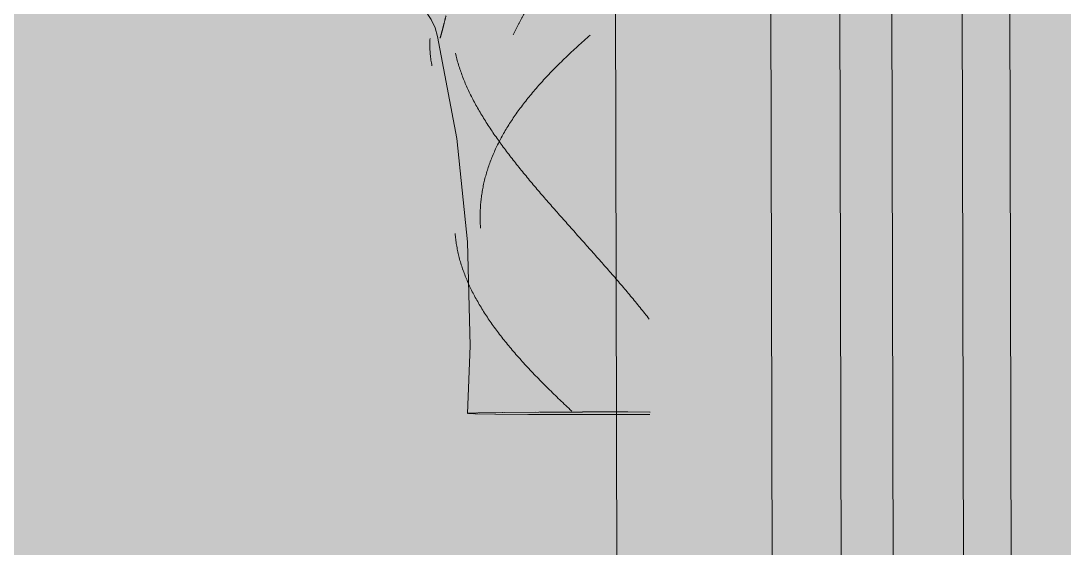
# Model space of a CAD drawing. Header units: inches. Extents: x 30764 to 92544, y -36095 to 66.
# Drawn here: x 30764.26317 to 30764.27245, y -165.00456 to -164.99986 of the extents above; entities that cross this region are included whole.
import ezdxf

# ---------------------------------------------------------------- set-up
doc = ezdxf.new("R2010")
doc.units = ezdxf.units.IN
doc.header["$MEASUREMENT"] = 0
for name, color, linetype, lineweight in [('A-GLAZ-CURT', 52, 'Continuous', 9), ('A-GLAZ-CWMG', 51, 'Continuous', 9), ('Q-SPCQ', 91, 'Continuous', 9)]:
    doc.layers.add(name, color=color, linetype=linetype, lineweight=lineweight)

# ---------------------------------------------------------------- blocks, each defined once
blk = doc.blocks.new('FP_3-Entrance - Clinic')
at = {"layer": 'Q-SPCQ'}
for p, q in [((30764.2668071, -165.0000339), (30764.2668066, -165.0000467)), ((30764.2668078, -165.0000212), (30764.2668071, -165.0000339)), ((30764.2668063, -165.0000595), (30764.2668062, -165.0000723)), ((30764.2668062, -165.0000723), (30764.2668062, -165.0000851)), ((30764.2668062, -165.0000851), (30764.2668065, -165.0000979)), ((30764.2668066, -165.0000467), (30764.2668063, -165.0000595)), ((30764.2668065, -165.0000979), (30764.2668069, -165.0001107)), ((30764.2668069, -165.0001107), (30764.2668074, -165.0001235)), ((30764.2668074, -165.0001235), (30764.2668082, -165.0001363)), ((30764.2668082, -165.0001363), (30764.2668091, -165.0001491)), ((30764.2668091, -165.0001491), (30764.2668102, -165.0001619)), ((30764.2668102, -165.0001619), (30764.2668115, -165.0001747)), ((30764.2668115, -165.0001747), (30764.2668129, -165.0001876)), ((30764.2668129, -165.0001876), (30764.2668145, -165.0002004)), ((30764.2668145, -165.0002004), (30764.2668163, -165.0002132)), ((30764.2668163, -165.0002132), (30764.2668182, -165.000226)), ((30764.2668182, -165.000226), (30764.2668204, -165.0002388)), ((30764.2668204, -165.0002388), (30764.2668226, -165.0002516)), ((30764.2668226, -165.0002516), (30764.2668251, -165.0002645)), ((30764.267032, -165.001757), (30764.267033, -165.0017696)), ((30764.267033, -165.0017696), (30764.2670341, -165.0017822)), ((30764.2670341, -165.0017822), (30764.2670354, -165.0017948)), ((30764.2670354, -165.0017948), (30764.2670368, -165.0018074)), ((30764.2670368, -165.0018074), (30764.2670384, -165.00182)), ((30764.2670384, -165.00182), (30764.2670401, -165.0018326)), ((30764.2670401, -165.0018326), (30764.2670419, -165.0018452)), ((30764.2670419, -165.0018452), (30764.2670439, -165.0018578)), ((30764.2670439, -165.0018578), (30764.267046, -165.0018704)), ((30764.267046, -165.0018704), (30764.2670482, -165.0018831)), ((30764.2670482, -165.0018831), (30764.2670506, -165.0018957)), ((30764.2670506, -165.0018957), (30764.2670531, -165.0019083)), ((30764.2670531, -165.0019083), (30764.2670558, -165.0019209)), ((30764.2670558, -165.0019209), (30764.2670586, -165.0019335)), ((30764.2670586, -165.0019335), (30764.2670615, -165.0019461)), ((30764.2670615, -165.0019461), (30764.2670646, -165.0019587)), ((30764.2670646, -165.0019587), (30764.2670678, -165.0019713)), ((30764.2670678, -165.0019713), (30764.2670712, -165.001984)), ((30764.2670712, -165.001984), (30764.2670746, -165.0019966)), ((30764.2670746, -165.0019966), (30764.2670782, -165.0020092)), ((30764.2670782, -165.0020092), (30764.267082, -165.0020218)), ((30764.267082, -165.0020218), (30764.2670859, -165.0020345)), ((30764.2670859, -165.0020345), (30764.2670899, -165.0020471)), ((30764.2670899, -165.0020471), (30764.267094, -165.0020597)), ((30764.267094, -165.0020597), (30764.2670983, -165.0020723)), ((30764.2670983, -165.0020723), (30764.2671027, -165.002085)), ((30764.2671027, -165.002085), (30764.2671073, -165.0020976)), ((30764.2671073, -165.0020976), (30764.2671119, -165.0021102)), ((30764.2671119, -165.0021102), (30764.2671167, -165.0021229)), ((30764.2671167, -165.0021229), (30764.2671217, -165.0021355)), ((30764.2671217, -165.0021355), (30764.2671267, -165.0021481)), ((30764.2671267, -165.0021481), (30764.2671319, -165.0021608)), ((30764.2671319, -165.0021608), (30764.2671372, -165.0021734)), ((30764.2671372, -165.0021734), (30764.2671427, -165.0021861)), ((30764.2671427, -165.0021861), (30764.2671483, -165.0021987)), ((30764.2671483, -165.0021987), (30764.2671539, -165.0022113)), ((30764.2671539, -165.0022113), (30764.2671598, -165.002224)), ((30764.2671598, -165.002224), (30764.2671657, -165.0022366)), ((30764.2671657, -165.0022366), (30764.2671718, -165.0022493)), ((30764.2671718, -165.0022493), (30764.267178, -165.0022619)), ((30764.267178, -165.0022619), (30764.2671843, -165.0022746)), ((30764.2671843, -165.0022746), (30764.2671907, -165.0022872)), ((30764.2671907, -165.0022872), (30764.2671973, -165.0022999)), ((30764.2671973, -165.0022999), (30764.267204, -165.0023125)), ((30764.267204, -165.0023125), (30764.2672108, -165.0023252)), ((30764.2672108, -165.0023252), (30764.2672177, -165.0023379)), ((30764.2672177, -165.0023379), (30764.2672247, -165.0023505)), ((30764.2672247, -165.0023505), (30764.2672319, -165.0023632)), ((30764.2672319, -165.0023632), (30764.2672392, -165.0023758)), ((30764.2672392, -165.0023758), (30764.2672465, -165.0023885)), ((30764.2672465, -165.0023885), (30764.2672541, -165.0024012)), ((30764.2672541, -165.0024012), (30764.2672617, -165.0024138)), ((30764.2672617, -165.0024138), (30764.2672694, -165.0024265)), ((30764.2672694, -165.0024265), (30764.2672773, -165.0024392)), ((30764.2672773, -165.0024392), (30764.2672852, -165.0024518)), ((30764.2672852, -165.0024518), (30764.2672933, -165.0024645)), ((30764.2672933, -165.0024645), (30764.2673015, -165.0024772)), ((30764.2673015, -165.0024772), (30764.2673098, -165.0024898)), ((30764.2673098, -165.0024898), (30764.2673182, -165.0025025)), ((30764.2673182, -165.0025025), (30764.2673267, -165.0025152)), ((30764.2673267, -165.0025152), (30764.2673354, -165.0025279)), ((30764.2673354, -165.0025279), (30764.2673441, -165.0025405)), ((30764.2673441, -165.0025405), (30764.2673529, -165.0025532)), ((30764.2673529, -165.0025532), (30764.2673619, -165.0025659)), ((30764.2673619, -165.0025659), (30764.2673709, -165.0025786)), ((30764.2673709, -165.0025786), (30764.2673801, -165.0025912)), ((30764.2673801, -165.0025912), (30764.2673894, -165.0026039)), ((30764.2673894, -165.0026039), (30764.2673987, -165.0026166)), ((30764.2673987, -165.0026166), (30764.2674082, -165.0026293)), ((30764.2674082, -165.0026293), (30764.2674178, -165.002642)), ((30764.2674178, -165.002642), (30764.2674274, -165.0026547)), ((30764.2674274, -165.0026547), (30764.2674372, -165.0026674)), ((30764.2674372, -165.0026674), (30764.2674471, -165.00268)), ((30764.2674471, -165.00268), (30764.267457, -165.0026927)), ((30764.267457, -165.0026927), (30764.2674671, -165.0027054)), ((30764.2674671, -165.0027054), (30764.2674773, -165.0027181)), ((30764.2674773, -165.0027181), (30764.2674875, -165.0027308)), ((30764.2674875, -165.0027308), (30764.2674979, -165.0027435)), ((30764.2674979, -165.0027435), (30764.2675083, -165.0027562)), ((30764.2675083, -165.0027562), (30764.2675189, -165.0027689)), ((30764.2675189, -165.0027689), (30764.2675295, -165.0027816)), ((30764.2675295, -165.0027816), (30764.2675402, -165.0027943)), ((30764.2675402, -165.0027943), (30764.267551, -165.002807)), ((30764.267551, -165.002807), (30764.2675619, -165.0028197)), ((30764.2675619, -165.0028197), (30764.2675729, -165.0028324)), ((30764.2675729, -165.0028324), (30764.267584, -165.0028451)), ((30764.267584, -165.0028451), (30764.2675952, -165.0028578)), ((30764.2675952, -165.0028578), (30764.2676064, -165.0028705)), ((30764.2676064, -165.0028705), (30764.2676178, -165.0028832)), ((30764.2676178, -165.0028832), (30764.2676292, -165.0028959)), ((30764.2676292, -165.0028959), (30764.2676407, -165.0029086)), ((30764.2676407, -165.0029086), (30764.2676523, -165.0029213)), ((30764.2676523, -165.0029213), (30764.2676639, -165.002934)), ((30764.2676639, -165.002934), (30764.2676757, -165.0029467)), ((30764.2676757, -165.0029467), (30764.2676875, -165.0029595)), ((30764.2676875, -165.0029595), (30764.2676994, -165.0029722)), ((30764.2676994, -165.0029722), (30764.2677114, -165.0029849)), ((30764.2677114, -165.0029849), (30764.2677234, -165.0029976)), ((30764.2677234, -165.0029976), (30764.2677356, -165.0030103))]:
    blk.add_line(p, q, dxfattribs=at)
blk.add_polyline3d([(30764.2668755, -165.0000023, 0), (30764.2670452, -165.0009113, 0), (30764.2671423, -165.0018308, 0), (30764.2671663, -165.0027551, 0), (30764.2671424, -165.0033575, 0)], dxfattribs=at)
blk = doc.blocks.new('FP_4-Entrance - Clinic')
at = {"layer": 'Q-SPCQ'}
for p, q in [((30764.2677356, -165.0030103), (30764.2677476, -165.0030229)), ((30764.2677476, -165.0030229), (30764.2677598, -165.0030354)), ((30764.2677598, -165.0030354), (30764.2677719, -165.003048)), ((30764.2677719, -165.003048), (30764.2677842, -165.0030606)), ((30764.2677842, -165.0030606), (30764.2677965, -165.0030731)), ((30764.2677965, -165.0030731), (30764.2678089, -165.0030857)), ((30764.2678089, -165.0030857), (30764.2678214, -165.0030983)), ((30764.2678214, -165.0030983), (30764.2678339, -165.0031108)), ((30764.2678339, -165.0031108), (30764.2678465, -165.0031234)), ((30764.2678465, -165.0031234), (30764.2678592, -165.003136)), ((30764.2678592, -165.003136), (30764.2678719, -165.0031485)), ((30764.2678719, -165.0031485), (30764.2678847, -165.0031611)), ((30764.2678847, -165.0031611), (30764.2678975, -165.0031737)), ((30764.2678975, -165.0031737), (30764.2679104, -165.0031862)), ((30764.2679104, -165.0031862), (30764.2679234, -165.0031988)), ((30764.2679234, -165.0031988), (30764.2679364, -165.0032114)), ((30764.2679364, -165.0032114), (30764.2679495, -165.003224)), ((30764.2679495, -165.003224), (30764.2679626, -165.0032365)), ((30764.2679626, -165.0032365), (30764.2679758, -165.0032491)), ((30764.2679758, -165.0032491), (30764.267989, -165.0032617)), ((30764.267989, -165.0032617), (30764.2680023, -165.0032742)), ((30764.2680023, -165.0032742), (30764.2680156, -165.0032868)), ((30764.2680156, -165.0032868), (30764.268029, -165.0032994)), ((30764.268029, -165.0032994), (30764.2680424, -165.003312)), ((30764.2680424, -165.003312), (30764.2680559, -165.0033246)), ((30764.2680559, -165.0033246), (30764.2680694, -165.0033371))]:
    blk.add_line(p, q, dxfattribs=at)
blk = doc.blocks.new('FP_5-Entrance - Clinic')
at = {"layer": 'Q-SPCQ'}
for p, q in [((30764.268191, -165.0000285), (30764.268177, -165.000041)), ((30764.2682051, -165.000016), (30764.268191, -165.0000285)), ((30764.2682192, -165.0000036), (30764.2682051, -165.000016)), ((30764.2682334, -164.9999911), (30764.2682192, -165.0000036)), ((30764.2680811, -165.0001282), (30764.2680677, -165.0001407)), ((30764.2680945, -165.0001158), (30764.2680811, -165.0001282)), ((30764.2681081, -165.0001033), (30764.2680945, -165.0001158)), ((30764.2681217, -165.0000908), (30764.2681081, -165.0001033)), ((30764.2681354, -165.0000784), (30764.2681217, -165.0000908)), ((30764.2681492, -165.0000659), (30764.2681354, -165.0000784)), ((30764.268163, -165.0000534), (30764.2681492, -165.0000659)), ((30764.268177, -165.000041), (30764.268163, -165.0000534)), ((30764.2670346, -165.0001518), (30764.2670375, -165.0001646)), ((30764.2670375, -165.0001646), (30764.2670404, -165.0001774)), ((30764.2670404, -165.0001774), (30764.2670436, -165.0001903)), ((30764.2670436, -165.0001903), (30764.2670468, -165.0002031)), ((30764.2670468, -165.0002031), (30764.2670502, -165.0002159)), ((30764.2670502, -165.0002159), (30764.2670537, -165.0002287)), ((30764.2679892, -165.0002156), (30764.2679764, -165.000228)), ((30764.2680021, -165.0002031), (30764.2679892, -165.0002156)), ((30764.268015, -165.0001906), (30764.2680021, -165.0002031)), ((30764.268028, -165.0001781), (30764.268015, -165.0001906)), ((30764.2680412, -165.0001657), (30764.268028, -165.0001781)), ((30764.2680544, -165.0001532), (30764.2680412, -165.0001657)), ((30764.2680677, -165.0001407), (30764.2680544, -165.0001532)), ((30764.2670537, -165.0002287), (30764.2670574, -165.0002416)), ((30764.2670574, -165.0002416), (30764.2670611, -165.0002544)), ((30764.2670611, -165.0002544), (30764.2670651, -165.0002672)), ((30764.2670651, -165.0002672), (30764.2670691, -165.00028)), ((30764.2670691, -165.00028), (30764.2670733, -165.0002929)), ((30764.2670733, -165.0002929), (30764.2670776, -165.0003057)), ((30764.2670776, -165.0003057), (30764.267082, -165.0003185)), ((30764.2679018, -165.000303), (30764.2678897, -165.0003155)), ((30764.267914, -165.0002905), (30764.2679018, -165.000303)), ((30764.2679263, -165.000278), (30764.267914, -165.0002905)), ((30764.2679387, -165.0002655), (30764.2679263, -165.000278)), ((30764.2679512, -165.000253), (30764.2679387, -165.0002655)), ((30764.2679638, -165.0002405), (30764.2679512, -165.000253)), ((30764.2679764, -165.000228), (30764.2679638, -165.0002405)), ((30764.267082, -165.0003185), (30764.2670866, -165.0003314)), ((30764.2670866, -165.0003314), (30764.2670912, -165.0003442)), ((30764.2670912, -165.0003442), (30764.2670961, -165.0003571)), ((30764.2670961, -165.0003571), (30764.267101, -165.0003699)), ((30764.267101, -165.0003699), (30764.267106, -165.0003827)), ((30764.267106, -165.0003827), (30764.2671112, -165.0003956)), ((30764.2671112, -165.0003956), (30764.2671165, -165.0004084)), ((30764.2678077, -165.0004029), (30764.2677963, -165.0004154)), ((30764.2678191, -165.0003904), (30764.2678077, -165.0004029)), ((30764.2678306, -165.0003779), (30764.2678191, -165.0003904)), ((30764.2678422, -165.0003654), (30764.2678306, -165.0003779)), ((30764.2678539, -165.0003529), (30764.2678422, -165.0003654)), ((30764.2678657, -165.0003404), (30764.2678539, -165.0003529)), ((30764.2678776, -165.0003279), (30764.2678657, -165.0003404)), ((30764.2678897, -165.0003155), (30764.2678776, -165.0003279)), ((30764.2671165, -165.0004084), (30764.2671219, -165.0004213)), ((30764.2671219, -165.0004213), (30764.2671274, -165.0004341)), ((30764.2671274, -165.0004341), (30764.2671331, -165.000447)), ((30764.2671331, -165.000447), (30764.2671388, -165.0004598)), ((30764.2671388, -165.0004598), (30764.2671447, -165.0004727)), ((30764.2671447, -165.0004727), (30764.2671507, -165.0004855)), ((30764.2671507, -165.0004855), (30764.2671568, -165.0004984)), ((30764.2671568, -165.0004984), (30764.267163, -165.0005112)), ((30764.2677307, -165.0004904), (30764.2677201, -165.000503)), ((30764.2677414, -165.0004779), (30764.2677307, -165.0004904)), ((30764.2677522, -165.0004654), (30764.2677414, -165.0004779)), ((30764.2677631, -165.0004529), (30764.2677522, -165.0004654)), ((30764.267774, -165.0004404), (30764.2677631, -165.0004529)), ((30764.2677851, -165.0004279), (30764.267774, -165.0004404)), ((30764.2677963, -165.0004154), (30764.2677851, -165.0004279)), ((30764.267163, -165.0005112), (30764.2671693, -165.0005241)), ((30764.2671693, -165.0005241), (30764.2671757, -165.0005369)), ((30764.2671757, -165.0005369), (30764.2671823, -165.0005498)), ((30764.2671823, -165.0005498), (30764.2671889, -165.0005626)), ((30764.2671889, -165.0005626), (30764.2671957, -165.0005755)), ((30764.2671957, -165.0005755), (30764.2672025, -165.0005884)), ((30764.2672025, -165.0005884), (30764.2672095, -165.0006012)), ((30764.2676492, -165.0005906), (30764.2676396, -165.0006031)), ((30764.267659, -165.000578), (30764.2676492, -165.0005906)), ((30764.2676689, -165.0005655), (30764.267659, -165.000578)), ((30764.267679, -165.000553), (30764.2676689, -165.0005655)), ((30764.2676891, -165.0005405), (30764.267679, -165.000553)), ((30764.2676993, -165.000528), (30764.2676891, -165.0005405)), ((30764.2677097, -165.0005155), (30764.2676993, -165.000528)), ((30764.2677201, -165.000503), (30764.2677097, -165.0005155)), ((30764.2672095, -165.0006012), (30764.2672165, -165.0006141)), ((30764.2672165, -165.0006141), (30764.2672237, -165.0006269)), ((30764.2672237, -165.0006269), (30764.2672309, -165.0006398)), ((30764.2672309, -165.0006398), (30764.2672383, -165.0006527)), ((30764.2672383, -165.0006527), (30764.2672457, -165.0006655)), ((30764.2672457, -165.0006655), (30764.2672533, -165.0006784)), ((30764.2672533, -165.0006784), (30764.2672609, -165.0006913)), ((30764.2675839, -165.0006782), (30764.267575, -165.0006908)), ((30764.2675929, -165.0006657), (30764.2675839, -165.0006782)), ((30764.267602, -165.0006532), (30764.2675929, -165.0006657)), ((30764.2676112, -165.0006407), (30764.267602, -165.0006532)), ((30764.2676205, -165.0006281), (30764.2676112, -165.0006407)), ((30764.26763, -165.0006156), (30764.2676205, -165.0006281)), ((30764.2676396, -165.0006031), (30764.26763, -165.0006156)), ((30764.2672609, -165.0006913), (30764.2672686, -165.0007041)), ((30764.2672686, -165.0007041), (30764.2672764, -165.000717)), ((30764.2672764, -165.000717), (30764.2672844, -165.0007299)), ((30764.2672844, -165.0007299), (30764.2672924, -165.0007427)), ((30764.2672924, -165.0007427), (30764.2673005, -165.0007556)), ((30764.2673005, -165.0007556), (30764.2673086, -165.0007685)), ((30764.2673086, -165.0007685), (30764.2673169, -165.0007814)), ((30764.2675161, -165.0007785), (30764.2675082, -165.0007911)), ((30764.2675241, -165.000766), (30764.2675161, -165.0007785)), ((30764.2675323, -165.0007534), (30764.2675241, -165.000766)), ((30764.2675406, -165.0007409), (30764.2675323, -165.0007534)), ((30764.267549, -165.0007284), (30764.2675406, -165.0007409)), ((30764.2675576, -165.0007158), (30764.267549, -165.0007284)), ((30764.2675662, -165.0007033), (30764.2675576, -165.0007158)), ((30764.267575, -165.0006908), (30764.2675662, -165.0007033)), ((30764.2673169, -165.0007814), (30764.2673252, -165.0007942)), ((30764.2673252, -165.0007942), (30764.2673337, -165.0008071)), ((30764.2673337, -165.0008071), (30764.2673422, -165.00082)), ((30764.2673422, -165.00082), (30764.2673508, -165.0008328)), ((30764.2673508, -165.0008328), (30764.2673595, -165.0008457)), ((30764.2673595, -165.0008457), (30764.2673682, -165.0008586)), ((30764.2673682, -165.0008586), (30764.2673771, -165.0008715)), ((30764.2673771, -165.0008715), (30764.267386, -165.0008843)), ((30764.267463, -165.0008664), (30764.2674559, -165.0008789)), ((30764.2674702, -165.0008538), (30764.267463, -165.0008664)), ((30764.2674776, -165.0008413), (30764.2674702, -165.0008538)), ((30764.2674851, -165.0008287), (30764.2674776, -165.0008413)), ((30764.2674926, -165.0008162), (30764.2674851, -165.0008287)), ((30764.2675003, -165.0008036), (30764.2674926, -165.0008162)), ((30764.2675082, -165.0007911), (30764.2675003, -165.0008036)), ((30764.267386, -165.0008843), (30764.267395, -165.0008972)), ((30764.267395, -165.0008972), (30764.267404, -165.0009101)), ((30764.267404, -165.0009101), (30764.2674132, -165.000923)), ((30764.2674159, -165.0009543), (30764.2674096, -165.0009668)), ((30764.2674132, -165.000923), (30764.2674224, -165.0009359)), ((30764.2674223, -165.0009417), (30764.2674159, -165.0009543)), ((30764.2674287, -165.0009291), (30764.2674223, -165.0009417)), ((30764.2674224, -165.0009359), (30764.2674317, -165.0009487)), ((30764.2674354, -165.0009166), (30764.2674287, -165.0009291)), ((30764.2674317, -165.0009487), (30764.267441, -165.0009616)), ((30764.2674421, -165.000904), (30764.2674354, -165.0009166)), ((30764.267441, -165.0009616), (30764.2674504, -165.0009745)), ((30764.267449, -165.0008915), (30764.2674421, -165.000904)), ((30764.2674559, -165.0008789), (30764.267449, -165.0008915)), ((30764.2673693, -165.0010548), (30764.2673641, -165.0010674)), ((30764.2673747, -165.0010422), (30764.2673693, -165.0010548)), ((30764.2673802, -165.0010297), (30764.2673747, -165.0010422)), ((30764.2673859, -165.0010171), (30764.2673802, -165.0010297)), ((30764.2673916, -165.0010045), (30764.2673859, -165.0010171)), ((30764.2673975, -165.0009919), (30764.2673916, -165.0010045)), ((30764.2674035, -165.0009794), (30764.2673975, -165.0009919)), ((30764.2674096, -165.0009668), (30764.2674035, -165.0009794)), ((30764.2674504, -165.0009745), (30764.2674599, -165.0009874)), ((30764.2674599, -165.0009874), (30764.2674695, -165.0010002)), ((30764.2674695, -165.0010002), (30764.2674791, -165.0010131)), ((30764.2674791, -165.0010131), (30764.2674888, -165.001026)), ((30764.2674888, -165.001026), (30764.2674985, -165.0010389)), ((30764.2674985, -165.0010389), (30764.2675083, -165.0010518)), ((30764.2675083, -165.0010518), (30764.2675182, -165.0010647)), ((30764.2673351, -165.0011429), (30764.2673307, -165.0011554)), ((30764.2673396, -165.0011303), (30764.2673351, -165.0011429)), ((30764.2673442, -165.0011177), (30764.2673396, -165.0011303)), ((30764.267349, -165.0011051), (30764.2673442, -165.0011177)), ((30764.2673539, -165.0010925), (30764.267349, -165.0011051)), ((30764.2673589, -165.00108), (30764.2673539, -165.0010925)), ((30764.2673641, -165.0010674), (30764.2673589, -165.00108)), ((30764.2675182, -165.0010647), (30764.2675281, -165.0010775)), ((30764.2675281, -165.0010775), (30764.2675381, -165.0010904)), ((30764.2675381, -165.0010904), (30764.2675481, -165.0011033)), ((30764.2675481, -165.0011033), (30764.2675582, -165.0011162)), ((30764.2675582, -165.0011162), (30764.2675684, -165.0011291)), ((30764.2675684, -165.0011291), (30764.2675786, -165.0011419)), ((30764.2675786, -165.0011419), (30764.2675888, -165.0011548)), ((30764.2673068, -165.001231), (30764.2673033, -165.0012436)), ((30764.2673105, -165.0012184), (30764.2673068, -165.001231)), ((30764.2673143, -165.0012058), (30764.2673105, -165.0012184)), ((30764.2673182, -165.0011932), (30764.2673143, -165.0012058)), ((30764.2673222, -165.0011806), (30764.2673182, -165.0011932)), ((30764.2673264, -165.001168), (30764.2673222, -165.0011806)), ((30764.2673307, -165.0011554), (30764.2673264, -165.001168)), ((30764.2675888, -165.0011548), (30764.2675991, -165.0011677)), ((30764.2675991, -165.0011677), (30764.2676095, -165.0011806)), ((30764.2676095, -165.0011806), (30764.2676199, -165.0011935)), ((30764.2676199, -165.0011935), (30764.2676304, -165.0012064)), ((30764.2676304, -165.0012064), (30764.2676409, -165.0012192)), ((30764.2676409, -165.0012192), (30764.2676514, -165.0012321)), ((30764.2676514, -165.0012321), (30764.267662, -165.001245)), ((30764.267282, -165.0013318), (30764.2672794, -165.0013444)), ((30764.2672846, -165.0013192), (30764.267282, -165.0013318)), ((30764.2672874, -165.0013066), (30764.2672846, -165.0013192)), ((30764.2672904, -165.001294), (30764.2672874, -165.0013066)), ((30764.2672934, -165.0012814), (30764.2672904, -165.001294)), ((30764.2672966, -165.0012688), (30764.2672934, -165.0012814)), ((30764.2672999, -165.0012562), (30764.2672966, -165.0012688)), ((30764.2673033, -165.0012436), (30764.2672999, -165.0012562)), ((30764.267662, -165.001245), (30764.2676726, -165.0012579)), ((30764.2676726, -165.0012579), (30764.2676833, -165.0012708)), ((30764.2676833, -165.0012708), (30764.267694, -165.0012837)), ((30764.267694, -165.0012837), (30764.2677048, -165.0012965)), ((30764.2677048, -165.0012965), (30764.2677156, -165.0013094)), ((30764.2677156, -165.0013094), (30764.2677264, -165.0013223)), ((30764.2677264, -165.0013223), (30764.2677373, -165.0013352)), ((30764.2677373, -165.0013352), (30764.2677482, -165.0013481)), ((30764.2672666, -165.0014201), (30764.2672649, -165.0014327)), ((30764.2672684, -165.0014075), (30764.2672666, -165.0014201)), ((30764.2672704, -165.0013949), (30764.2672684, -165.0014075)), ((30764.2672725, -165.0013822), (30764.2672704, -165.0013949)), ((30764.2672746, -165.0013696), (30764.2672725, -165.0013822)), ((30764.267277, -165.001357), (30764.2672746, -165.0013696)), ((30764.2672794, -165.0013444), (30764.267277, -165.001357)), ((30764.2677482, -165.0013481), (30764.2677592, -165.001361)), ((30764.2677592, -165.001361), (30764.2677701, -165.0013738)), ((30764.2677701, -165.0013738), (30764.2677811, -165.0013867)), ((30764.2677811, -165.0013867), (30764.2677922, -165.0013996)), ((30764.2677922, -165.0013996), (30764.2678033, -165.0014125)), ((30764.2678033, -165.0014125), (30764.2678144, -165.0014254)), ((30764.2678144, -165.0014254), (30764.2678255, -165.0014383)), ((30764.2672563, -165.0015211), (30764.2672556, -165.0015337)), ((30764.2672572, -165.0015085), (30764.2672563, -165.0015211)), ((30764.2672582, -165.0014958), (30764.2672572, -165.0015085)), ((30764.2672593, -165.0014832), (30764.2672582, -165.0014958)), ((30764.2672605, -165.0014706), (30764.2672593, -165.0014832)), ((30764.2672618, -165.0014579), (30764.2672605, -165.0014706)), ((30764.2672633, -165.0014453), (30764.2672618, -165.0014579)), ((30764.2672649, -165.0014327), (30764.2672633, -165.0014453)), ((30764.2678255, -165.0014383), (30764.2678366, -165.0014512)), ((30764.2678366, -165.0014512), (30764.2678478, -165.001464)), ((30764.2678478, -165.001464), (30764.267859, -165.0014769)), ((30764.267859, -165.0014769), (30764.2678703, -165.0014898)), ((30764.2678703, -165.0014898), (30764.2678815, -165.0015027)), ((30764.2678815, -165.0015027), (30764.2678928, -165.0015156)), ((30764.2678928, -165.0015156), (30764.2679041, -165.0015285)), ((30764.2672538, -165.0015842), (30764.2672536, -165.0015969)), ((30764.2672536, -165.0015969), (30764.2672536, -165.0016095)), ((30764.2672536, -165.0016095), (30764.2672536, -165.0016222)), ((30764.267254, -165.0015716), (30764.2672538, -165.0015842)), ((30764.2672544, -165.001559), (30764.267254, -165.0015716)), ((30764.2672549, -165.0015463), (30764.2672544, -165.001559)), ((30764.2672556, -165.0015337), (30764.2672549, -165.0015463)), ((30764.2679041, -165.0015285), (30764.2679154, -165.0015413)), ((30764.2679154, -165.0015413), (30764.2679267, -165.0015542)), ((30764.2679267, -165.0015542), (30764.2679381, -165.0015671)), ((30764.2679381, -165.0015671), (30764.2679494, -165.00158)), ((30764.2679494, -165.00158), (30764.2679608, -165.0015929)), ((30764.2679608, -165.0015929), (30764.2679722, -165.0016057)), ((30764.2679722, -165.0016057), (30764.2679836, -165.0016186)), ((30764.2672536, -165.0016222), (30764.2672538, -165.0016348)), ((30764.2672538, -165.0016348), (30764.2672542, -165.0016475)), ((30764.2672542, -165.0016475), (30764.2672546, -165.0016601)), ((30764.2672546, -165.0016601), (30764.2672551, -165.0016727)), ((30764.2672551, -165.0016727), (30764.2672558, -165.0016854)), ((30764.2672558, -165.0016854), (30764.2672566, -165.001698)), ((30764.2672566, -165.001698), (30764.2672575, -165.0017107)), ((30764.2679836, -165.0016186), (30764.2679951, -165.0016315)), ((30764.2679951, -165.0016315), (30764.2680065, -165.0016444)), ((30764.2680065, -165.0016444), (30764.2680179, -165.0016573)), ((30764.2680179, -165.0016573), (30764.2680294, -165.0016702)), ((30764.2680294, -165.0016702), (30764.2680409, -165.001683)), ((30764.2680409, -165.001683), (30764.2680523, -165.0016959)), ((30764.2680523, -165.0016959), (30764.2680638, -165.0017088)), ((30764.2680638, -165.0017088), (30764.2680753, -165.0017217)), ((30764.2680753, -165.0017217), (30764.2680868, -165.0017345)), ((30764.2680868, -165.0017345), (30764.2680983, -165.0017474)), ((30764.2680983, -165.0017474), (30764.2681098, -165.0017603)), ((30764.2681098, -165.0017603), (30764.2681213, -165.0017732)), ((30764.2681213, -165.0017732), (30764.2681328, -165.0017861)), ((30764.2681328, -165.0017861), (30764.2681442, -165.0017989)), ((30764.2681442, -165.0017989), (30764.2681557, -165.0018118)), ((30764.2681557, -165.0018118), (30764.2681672, -165.0018247)), ((30764.2681672, -165.0018247), (30764.2681787, -165.0018376)), ((30764.2681787, -165.0018376), (30764.2681902, -165.0018504)), ((30764.2681902, -165.0018504), (30764.2682017, -165.0018633)), ((30764.2682017, -165.0018633), (30764.2682132, -165.0018762)), ((30764.2682132, -165.0018762), (30764.2682246, -165.0018891)), ((30764.2682246, -165.0018891), (30764.2682361, -165.0019019)), ((30764.2682361, -165.0019019), (30764.2682475, -165.0019148)), ((30764.2682475, -165.0019148), (30764.268259, -165.0019277)), ((30764.268259, -165.0019277), (30764.2682704, -165.0019406)), ((30764.2682704, -165.0019406), (30764.2682818, -165.0019534)), ((30764.2682818, -165.0019534), (30764.2682932, -165.0019663)), ((30764.2682932, -165.0019663), (30764.2683046, -165.0019792)), ((30764.2683046, -165.0019792), (30764.268316, -165.001992)), ((30764.268316, -165.001992), (30764.2683273, -165.0020049)), ((30764.2683273, -165.0020049), (30764.2683387, -165.0020178)), ((30764.2683387, -165.0020178), (30764.26835, -165.0020307)), ((30764.26835, -165.0020307), (30764.2683613, -165.0020435)), ((30764.2683613, -165.0020435), (30764.2683726, -165.0020564)), ((30764.2683726, -165.0020564), (30764.2683839, -165.0020693)), ((30764.2683839, -165.0020693), (30764.2683951, -165.0020821)), ((30764.2683951, -165.0020821), (30764.2684063, -165.002095)), ((30764.2684063, -165.002095), (30764.2684176, -165.0021079)), ((30764.2684176, -165.0021079), (30764.2684287, -165.0021207)), ((30764.2684287, -165.0021207), (30764.2684399, -165.0021336)), ((30764.2684399, -165.0021336), (30764.268451, -165.0021465)), ((30764.268451, -165.0021465), (30764.2684621, -165.0021593)), ((30764.2684621, -165.0021593), (30764.2684732, -165.0021722)), ((30764.2684732, -165.0021722), (30764.2684843, -165.002185)), ((30764.2684843, -165.002185), (30764.2684953, -165.0021979)), ((30764.2684953, -165.0021979), (30764.2685063, -165.0022108)), ((30764.2685063, -165.0022108), (30764.2685172, -165.0022236)), ((30764.2685172, -165.0022236), (30764.2685282, -165.0022365)), ((30764.2685282, -165.0022365), (30764.2685391, -165.0022493)), ((30764.2685391, -165.0022493), (30764.2685499, -165.0022622)), ((30764.2685499, -165.0022622), (30764.2685608, -165.0022751)), ((30764.2685608, -165.0022751), (30764.2685716, -165.0022879)), ((30764.2685716, -165.0022879), (30764.2685823, -165.0023008)), ((30764.2685823, -165.0023008), (30764.2685931, -165.0023136)), ((30764.2685931, -165.0023136), (30764.2686037, -165.0023265)), ((30764.2686037, -165.0023265), (30764.2686144, -165.0023393)), ((30764.2686144, -165.0023393), (30764.268625, -165.0023522)), ((30764.268625, -165.0023522), (30764.2686356, -165.002365)), ((30764.2686356, -165.002365), (30764.2686461, -165.0023779)), ((30764.2686461, -165.0023779), (30764.2686566, -165.0023907)), ((30764.2686566, -165.0023907), (30764.2686671, -165.0024036)), ((30764.2686671, -165.0024036), (30764.2686775, -165.0024164)), ((30764.2686775, -165.0024164), (30764.2686878, -165.0024293)), ((30764.2686878, -165.0024293), (30764.2686982, -165.0024421)), ((30764.2686982, -165.0024421), (30764.2687084, -165.002455)), ((30764.2687084, -165.002455), (30764.2687187, -165.0024678)), ((30764.2687187, -165.0024678), (30764.2687288, -165.0024807)), ((30764.2687288, -165.0024807), (30764.268739, -165.0024935)), ((30764.268739, -165.0024935), (30764.2687491, -165.0025064)), ((30764.2687491, -165.0025064), (30764.2687591, -165.0025192))]:
    blk.add_line(p, q, dxfattribs=at)
blk = doc.blocks.new('FP_6-Entrance - Clinic')
at = {"layer": 'Q-SPCQ'}
for p, q in [((30764.2676709, -164.9997544), (30764.2676679, -164.9997595)), ((30764.2676739, -164.9997494), (30764.2676709, -164.9997544)), ((30764.267677, -164.9997444), (30764.2676739, -164.9997494)), ((30764.26768, -164.9997394), (30764.267677, -164.9997444)), ((30764.267683, -164.9997344), (30764.26768, -164.9997394)), ((30764.2676861, -164.9997295), (30764.267683, -164.9997344)), ((30764.2676892, -164.9997246), (30764.2676861, -164.9997295)), ((30764.2676923, -164.9997198), (30764.2676892, -164.9997246)), ((30764.2676954, -164.999715), (30764.2676923, -164.9997198)), ((30764.2676985, -164.9997102), (30764.2676954, -164.999715)), ((30764.2677016, -164.9997054), (30764.2676985, -164.9997102)), ((30764.2676179, -164.99985), (30764.267615, -164.9998555)), ((30764.2676208, -164.9998444), (30764.2676179, -164.99985)), ((30764.2676237, -164.9998389), (30764.2676208, -164.9998444)), ((30764.2676267, -164.9998335), (30764.2676237, -164.9998389)), ((30764.2676296, -164.999828), (30764.2676267, -164.9998335)), ((30764.2676325, -164.9998226), (30764.2676296, -164.999828)), ((30764.2676354, -164.9998172), (30764.2676325, -164.9998226)), ((30764.2676383, -164.9998118), (30764.2676354, -164.9998172)), ((30764.2676413, -164.9998064), (30764.2676383, -164.9998118)), ((30764.2676442, -164.9998011), (30764.2676413, -164.9998064)), ((30764.2676471, -164.9997958), (30764.2676442, -164.9998011)), ((30764.2676501, -164.9997905), (30764.2676471, -164.9997958)), ((30764.267653, -164.9997853), (30764.2676501, -164.9997905)), ((30764.267656, -164.9997801), (30764.267653, -164.9997853)), ((30764.267659, -164.9997749), (30764.267656, -164.9997801)), ((30764.2676619, -164.9997697), (30764.267659, -164.9997749)), ((30764.2676649, -164.9997646), (30764.2676619, -164.9997697)), ((30764.2676679, -164.9997595), (30764.2676649, -164.9997646)), ((30764.267571, -164.9999413), (30764.2675681, -164.9999471)), ((30764.267574, -164.9999354), (30764.267571, -164.9999413)), ((30764.267577, -164.9999296), (30764.267574, -164.9999354)), ((30764.2675799, -164.9999238), (30764.267577, -164.9999296)), ((30764.2675829, -164.999918), (30764.2675799, -164.9999238)), ((30764.2675858, -164.9999122), (30764.2675829, -164.999918)), ((30764.2675887, -164.9999064), (30764.2675858, -164.9999122)), ((30764.2675917, -164.9999007), (30764.2675887, -164.9999064)), ((30764.2675946, -164.999895), (30764.2675917, -164.9999007)), ((30764.2675975, -164.9998893), (30764.2675946, -164.999895)), ((30764.2676005, -164.9998836), (30764.2675975, -164.9998893)), ((30764.2676034, -164.9998779), (30764.2676005, -164.9998836)), ((30764.2676063, -164.9998723), (30764.2676034, -164.9998779)), ((30764.2676092, -164.9998667), (30764.2676063, -164.9998723)), ((30764.2676121, -164.9998611), (30764.2676092, -164.9998667)), ((30764.267615, -164.9998555), (30764.2676121, -164.9998611)), ((30764.26755, -164.9999826), (30764.2675469, -164.9999886)), ((30764.267553, -164.9999767), (30764.26755, -164.9999826)), ((30764.267556, -164.9999707), (30764.267553, -164.9999767)), ((30764.2675591, -164.9999648), (30764.267556, -164.9999707)), ((30764.2675621, -164.9999589), (30764.2675591, -164.9999648)), ((30764.2675651, -164.999953), (30764.2675621, -164.9999589)), ((30764.2675681, -164.9999471), (30764.2675651, -164.999953))]:
    blk.add_line(p, q, dxfattribs=at)
blk = doc.blocks.new('FP_10-Entrance - Clinic')
at = {"layer": 'Q-SPCQ'}
for p, q in [((30764.266943, -164.9998475), (30764.266942, -164.9998511)), ((30764.2669439, -164.9998439), (30764.266943, -164.9998475)), ((30764.2669449, -164.9998404), (30764.2669439, -164.9998439)), ((30764.2669458, -164.9998368), (30764.2669449, -164.9998404)), ((30764.2669467, -164.9998333), (30764.2669458, -164.9998368)), ((30764.2669477, -164.9998298), (30764.2669467, -164.9998333)), ((30764.2669486, -164.9998264), (30764.2669477, -164.9998298)), ((30764.2669496, -164.9998229), (30764.2669486, -164.9998264)), ((30764.2669505, -164.9998195), (30764.2669496, -164.9998229)), ((30764.2669184, -164.999943), (30764.2669174, -164.999947)), ((30764.2669195, -164.999939), (30764.2669184, -164.999943)), ((30764.2669205, -164.999935), (30764.2669195, -164.999939)), ((30764.2669216, -164.999931), (30764.2669205, -164.999935)), ((30764.2669226, -164.999927), (30764.2669216, -164.999931)), ((30764.2669236, -164.9999231), (30764.2669226, -164.999927)), ((30764.2669246, -164.9999191), (30764.2669236, -164.9999231)), ((30764.2669257, -164.9999152), (30764.2669246, -164.9999191)), ((30764.2669267, -164.9999113), (30764.2669257, -164.9999152)), ((30764.2669277, -164.9999074), (30764.2669267, -164.9999113)), ((30764.2669286, -164.9999035), (30764.2669277, -164.9999074)), ((30764.2669296, -164.9998996), (30764.2669286, -164.9999035)), ((30764.2669306, -164.9998958), (30764.2669296, -164.9998996)), ((30764.2669316, -164.999892), (30764.2669306, -164.9998958)), ((30764.2669325, -164.9998881), (30764.2669316, -164.999892)), ((30764.2669335, -164.9998843), (30764.2669325, -164.9998881)), ((30764.2669345, -164.9998806), (30764.2669335, -164.9998843)), ((30764.2669354, -164.9998768), (30764.2669345, -164.9998806)), ((30764.2669364, -164.9998731), (30764.2669354, -164.9998768)), ((30764.2669373, -164.9998694), (30764.2669364, -164.9998731)), ((30764.2669383, -164.9998657), (30764.2669373, -164.9998694)), ((30764.2669392, -164.999862), (30764.2669383, -164.9998657)), ((30764.2669402, -164.9998583), (30764.2669392, -164.999862)), ((30764.2669411, -164.9998547), (30764.2669402, -164.9998583)), ((30764.266942, -164.9998511), (30764.2669411, -164.9998547)), ((30764.2668989, -165.0000132), (30764.2668976, -165.0000174)), ((30764.2669001, -165.000009), (30764.2668989, -165.0000132)), ((30764.2669013, -165.0000048), (30764.2669001, -165.000009)), ((30764.2669026, -165.0000006), (30764.2669013, -165.0000048)), ((30764.2669038, -164.9999964), (30764.2669026, -165.0000006)), ((30764.266905, -164.9999922), (30764.2669038, -164.9999964)), ((30764.2669062, -164.9999881), (30764.266905, -164.9999922)), ((30764.2669073, -164.9999839), (30764.2669062, -164.9999881)), ((30764.2669085, -164.9999798), (30764.2669073, -164.9999839)), ((30764.2669096, -164.9999756), (30764.2669085, -164.9999798)), ((30764.2669108, -164.9999715), (30764.2669096, -164.9999756)), ((30764.2669119, -164.9999674), (30764.2669108, -164.9999715)), ((30764.266913, -164.9999633), (30764.2669119, -164.9999674)), ((30764.2669141, -164.9999592), (30764.266913, -164.9999633)), ((30764.2669152, -164.9999551), (30764.2669141, -164.9999592)), ((30764.2669163, -164.9999511), (30764.2669152, -164.9999551)), ((30764.2669174, -164.999947), (30764.2669163, -164.9999511))]:
    blk.add_line(p, q, dxfattribs=at)
blk.add_polyline3d([(30764.2667608, -164.999766, 0), (30764.2668185, -164.9998521, 0), (30764.2668529, -164.9999269, 0), (30764.2668755, -165.0000023, 0)], dxfattribs=at)

msp = doc.modelspace()

# ---------------------------------------------------------------- hatches: boundary and pattern name
at = {"layer": 'A-GLAZ-CURT', "transparency": 33554458}
msp.add_hatch(color=256, dxfattribs=at).paths.add_polyline_path([(30764.2856837, -165.0943107), (30764.2853479, -164.964552), (30764.245196, -164.9655213), (30764.2453786, -165.0928161), (30764.2853434, -165.0942981)], flags=0)
at = {"layer": 'A-GLAZ-CURT', "lineweight": 5, "transparency": 33554458}
h = msp.add_hatch(color=256, dxfattribs=at)
h.paths.add_polyline_path([(30764.2716647, -165.0549027), (30764.2721046, -165.0548755), (30764.2720595, -165.0343484), (30764.2716197, -165.0343441), (30764.2716633, -165.0542604)], flags=0)
h.paths.add_polyline_path([(30764.2746517, -165.054718), (30764.2817418, -165.0542692), (30764.2816927, -165.0344417), (30764.2746054, -165.034373), (30764.2746506, -165.054263)], flags=0)
h.paths.add_polyline_path([(30764.281682, -165.0301045), (30764.2815901, -164.992959), (30764.2745115, -164.9930399), (30764.2745956, -165.0300507), (30764.2779884, -165.0300765)], flags=0)
h.paths.add_polyline_path([(30764.27205, -165.0300314), (30764.2719685, -164.9930598), (30764.2715294, -164.9930644), (30764.2716103, -165.0300281), (30764.2719679, -165.0300308)], flags=0)
h = msp.add_hatch(color=256, dxfattribs=at)
h.paths.add_polyline_path([(30764.2720929, -165.0559024), (30764.2720455, -165.0343375), (30764.2629909, -165.0342574), (30764.2630356, -165.0557296), (30764.2719536, -165.0558998)], flags=0)
h.paths.add_polyline_path([(30764.272036, -165.0300214), (30764.2719546, -164.9930305), (30764.2629111, -164.9931497), (30764.2629825, -165.0299598), (30764.271954, -165.0300208)], flags=0)
h = msp.add_hatch(color=256, dxfattribs=at)
h.paths.add_polyline_path([(30764.2630355, -165.0554361), (30764.2705749, -165.0549591), (30764.2705304, -165.0343336), (30764.2629944, -165.0342605), (30764.2630346, -165.0549525)], flags=0)
h.paths.add_polyline_path([(30764.2705211, -165.0300198), (30764.2704414, -164.9930758), (30764.2629146, -164.9931547), (30764.2629861, -165.0299627), (30764.2692556, -165.0300103)], flags=0)
at = {"layer": 'A-GLAZ-CWMG', "lineweight": 5}
h = msp.add_hatch(color=256, dxfattribs=at)
h.paths.add_polyline_path([(30764.271037, -165.0549787), (30764.2709922, -165.0343376), (30764.2705304, -165.0343336), (30764.2705749, -165.05497)], flags=0)
h.paths.add_polyline_path([(30764.2709828, -165.030023), (30764.2709027, -164.9930709), (30764.2704414, -164.9930758), (30764.2705211, -165.0300198), (30764.2705753, -165.0300202)], flags=0)
h = msp.add_hatch(color=256, dxfattribs=at)
h.paths.add_polyline_path([(30764.271037, -165.0549787), (30764.2716643, -165.0549398), (30764.2716192, -165.0343437), (30764.2709922, -165.0343376), (30764.2710327, -165.053008)], flags=0)
h.paths.add_polyline_path([(30764.2716098, -165.0300277), (30764.2715289, -164.9930643), (30764.2709027, -164.9930709), (30764.2709828, -165.030023)], flags=0)
h = msp.add_hatch(color=256, dxfattribs=at)
h.paths.add_polyline_path([(30764.273357, -165.0559862), (30764.2733086, -165.0343481), (30764.2720447, -165.0343369), (30764.2720922, -165.0559621)], flags=0)
h.paths.add_polyline_path([(30764.273299, -165.0300294), (30764.2732161, -164.9929833), (30764.2719537, -164.9929969), (30764.2720352, -165.0300208)], flags=0)
h = msp.add_hatch(color=256, dxfattribs=at)
h.paths.add_polyline_path([(30764.2705749, -165.05497), (30764.2705304, -165.0343336), (30764.2685316, -165.0343159), (30764.2685749, -165.0549327), (30764.2699962, -165.0549592)], flags=0)
h.paths.add_polyline_path([(30764.2705211, -165.0300198), (30764.2704414, -164.9930758), (30764.2684451, -164.9930973), (30764.2685226, -165.0300063), (30764.2692569, -165.0300113)], flags=0)

# ---------------------------------------------------------------- linework, layer by layer
at = {"layer": 'A-GLAZ-CURT'}
for p, q in [((30764.2698268, -164.9930824), (30764.2699058, -165.0300157)), ((30764.2705211, -165.0300198), (30764.2704414, -164.9930758))]:
    msp.add_line(p, q, dxfattribs=at)
at = {"layer": 'A-GLAZ-CWMG'}
for p, q in [((30764.2709027, -164.9930709), (30764.2709828, -165.030023)), ((30764.2715289, -164.9930643), (30764.2716098, -165.0300277)), ((30764.2719537, -164.9929969), (30764.2720352, -165.0300208)), ((30764.2685226, -165.0300063), (30764.2684451, -164.9930973))]:
    msp.add_line(p, q, dxfattribs=at)
at = {"layer": 'Q-SPCQ'}
for p, q in [((30764.2671426, -165.0033576), (30764.267144, -165.003357)), ((30764.2671945, -165.0033611), (30764.2671503, -165.0033589)), ((30764.2671608, -165.0033576), (30764.2671622, -165.003357)), ((30764.267212, -165.003361), (30764.2671608, -165.0033577)), ((30764.2671622, -165.003357), (30764.2672234, -165.0033537)), ((30764.2673793, -165.0033646), (30764.2672063, -165.0033614)), ((30764.2672506, -165.0033529), (30764.26745, -165.0033496)), ((30764.2676759, -165.0033673), (30764.2673913, -165.0033648)), ((30764.2674667, -165.0033494), (30764.2677439, -165.003347)), ((30764.2678424, -165.0033681), (30764.2676848, -165.0033673)), ((30764.2677845, -165.0033467), (30764.2681632, -165.0033453)), ((30764.2680486, -165.0033687), (30764.2678626, -165.0033682)), ((30764.2684503, -165.0033686), (30764.2680525, -165.0033687)), ((30764.2681655, -165.0033453), (30764.2685639, -165.0033452)), ((30764.2687617, -165.0033676), (30764.2684525, -165.0033686)), ((30764.2685682, -165.0033452), (30764.2687614, -165.0033458))]:
    msp.add_line(p, q, dxfattribs=at)
for points in [[(30764.267144, -165.003357, 0), (30764.2672338, -165.0033529, 0), (30764.2674533, -165.0033493, 0), (30764.2677761, -165.0033465, 0)], [(30764.2687638, -165.0033674, 0), (30764.2684502, -165.0033684, 0), (30764.2680526, -165.0033685, 0), (30764.2676858, -165.0033671, 0), (30764.2673938, -165.0033645, 0), (30764.267212, -165.003361, 0)], [(30764.2677761, -165.0033465, 0), (30764.2681633, -165.0033451, 0), (30764.2685679, -165.003345, 0), (30764.2687667, -165.0033456, 0)]]:
    msp.add_polyline3d(points, dxfattribs=at)

# ---------------------------------------------------------------- block references
for name in ['FP_6-Entrance - Clinic', 'FP_10-Entrance - Clinic', 'FP_3-Entrance - Clinic', 'FP_5-Entrance - Clinic', 'FP_4-Entrance - Clinic']:
    msp.add_blockref(name, (0, 0), dxfattribs=at)

doc.saveas('drawing.dxf')
